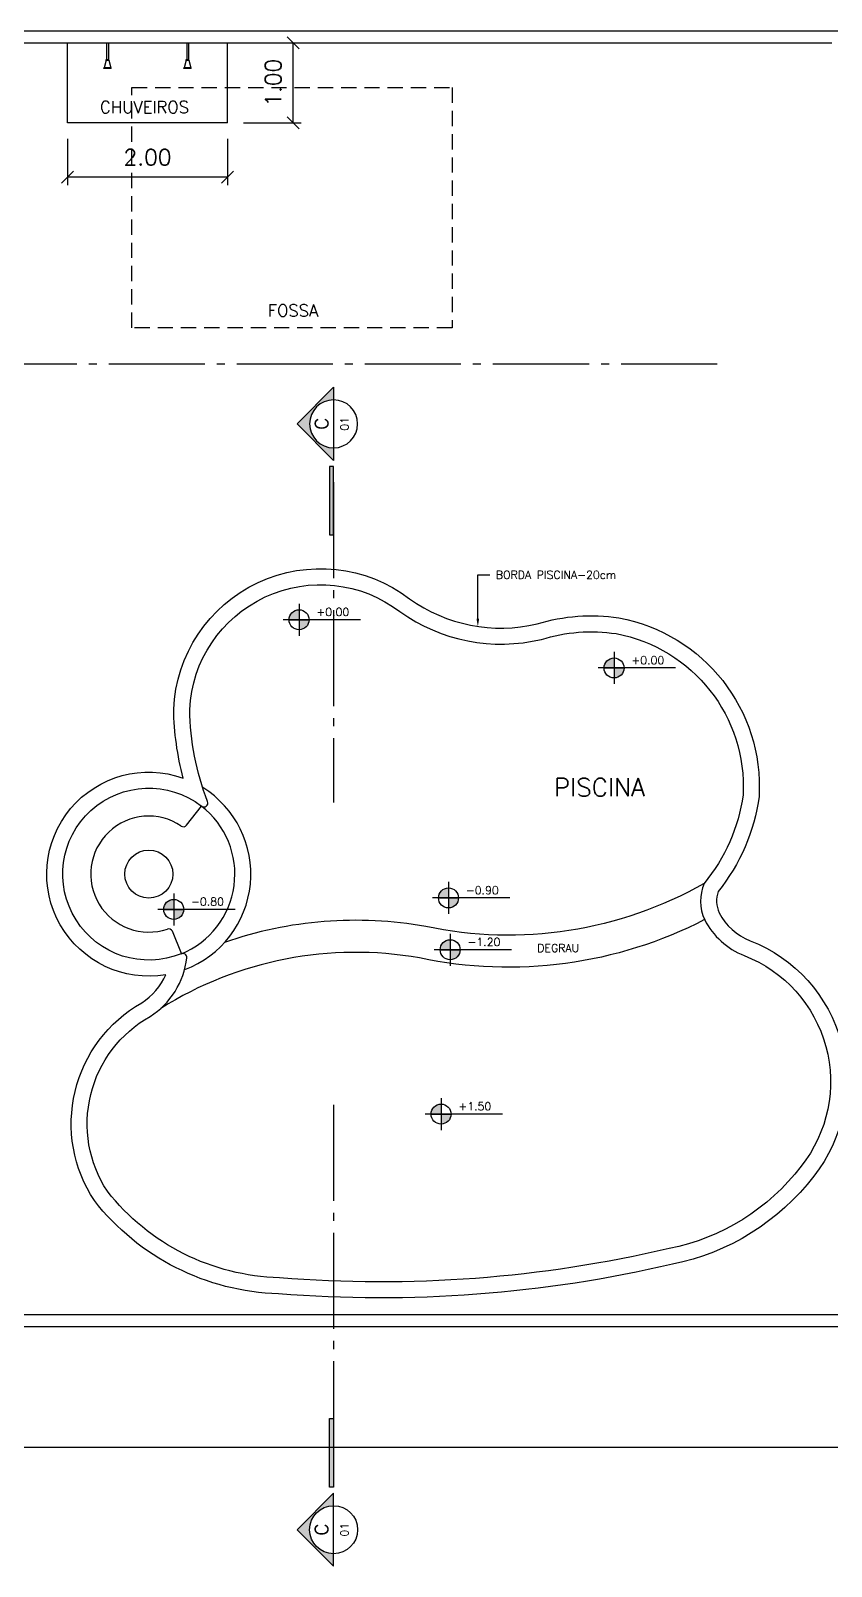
# Model space of a CAD drawing. Header units: millimetres. Extents: x 45003 to 46969, y 6653 to 6979.
# Drawn here: x 45034.36 to 45044.36, y 6702.42 to 6721.61 of the extents above; entities that cross this region are included whole.
import ezdxf
from ezdxf import colors
from ezdxf.entities.mleader import LeaderData, LeaderLine
from ezdxf.enums import TextEntityAlignment as Align
from ezdxf.math import Vec2, Vec3

# ---------------------------------------------------------------- set-up
doc = ezdxf.new("R2010")
doc.units = ezdxf.units.MM
doc.linetypes.add('ACAD_ISO04W100', pattern=[30, 24, -3, 0, -3])
doc.linetypes.add('HIDDEN', pattern=[9.525, 6.35, -3.175])
for name, color, linetype in [('ARQ-ALVENARIA', 4, 'Continuous'), ('ARQ-COTAS', 30, 'Continuous'), ('ARQ-EIXOS', 2, 'ACAD_ISO04W100'), ('ARQ-HACHURA', 253, 'Continuous'), ('ARQ-PENA-01', 1, 'Continuous'), ('ARQ-PENA-FINA-CINZA', 8, 'Continuous'), ('ARQ-PISCINA', 3, 'Continuous'), ('ARQ-PROJ-01', 1, 'HIDDEN'), ('ARQ-PÇ-HIDROSSAN', 7, 'Continuous'), ('ARQ-SÍMBOLOS', 2, 'Continuous'), ('ARQ-TEXTO2', 2, 'Continuous'), ('ARQ-TEXTO3', 3, 'Continuous'), ('ARQ-TEXTO4', 4, 'Continuous')]:
    doc.layers.add(name, color=color, linetype=linetype)
doc.styles.add('ARIAL', font='ARIALN.TTF', dxfattribs={"height": 0.18})
doc.styles.add('ROMANS', font='romans.shx')
doc.styles.add('Romans_Anot', font='romans.shx')
doc.dimstyles.new('Escala 1-100', dxfattribs={"dimtxt": 0.2, "dimasz": 0.15, "dimexe": 0.1, "dimexo": 0.2, "dimgap": 0.15, "dimtad": 1, "dimzin": 4, "dimdsep": 46, "dimtxsty": 'Romans_Anot', "dimblk": 'OBLIQUE', "dimcen": 0.25, "dimclrd": 256, "dimclre": 256, "dimclrt": 2, "dimadec": 0, "dimazin": 0, "dimtfac": 1, "dimtix": 1, "dimtmove": 2, "dimatfit": 3, "dimfxl": 0, "dimlwd": -1, "dimlwe": -1, "dimarcsym": 0})

# ---------------------------------------------------------------- blocks, each defined once
blk = doc.blocks.new('chuv-01-planta')
for p, q in [((-0.322, -0.047), (-0.322, 0.047)), ((-0.322, 0.047), (-0.313, 0.047)), ((-0.313, -0.047), (-0.313, 0.047)), ((-0.217, 0.017), (-0.313, 0.043)), ((-0.217, 0.017), (-0.208, 0.017)), ((-0.217, 0.017), (-0.217, -0.017)), ((-0.208, 0.017), (-0.208, -0.017)), ((0, 0.011), (-0.208, 0.011)), ((0, 0.011), (0, -0.011)), ((-0.322, -0.047), (-0.313, -0.047)), ((-0.217, -0.017), (-0.313, -0.043)), ((-0.217, -0.017), (-0.208, -0.017)), ((0, -0.011), (-0.208, -0.011))]:
    blk.add_line(p, q)
blk = doc.blocks.new('Nível_Planta')
at = {"layer": 'ARQ-SÍMBOLOS', "ltscale": 0.1}
h = blk.add_hatch(color=1, dxfattribs=at)
h.dxf.hatch_style = 1
h.paths.add_polyline_path([(-0.25, 0), (0, 0), (0, 0.25, 0.414214)])
h.paths.add_polyline_path([(0.25, 0), (0, 0), (0, -0.25, 0.414214)])
at = {"layer": 'ARQ-SÍMBOLOS', "color": 1}
for p, q in [((0, 0.4), (0, -0.4)), ((1.535, 0), (-0.4, 0))]:
    blk.add_line(p, q, dxfattribs=at)
at = {"layer": 'ARQ-SÍMBOLOS', "color": 1, "ltscale": 0.1}
blk.add_line((-0.25, 0), (0.25, 0), dxfattribs=at)
at = {"layer": 'ARQ-SÍMBOLOS', "color": 1}
blk.add_circle((0, 0), 0.25, dxfattribs=at)
at = {"layer": 'ARQ-TEXTO2', "style": 'ROMANS'}
blk.add_attdef('NIVEL-ACABADO', text='', height=0.2, dxfattribs=at).set_placement((0.432, 0.034), align=Align.BOTTOM_LEFT)
blk = doc.blocks.new('Símbolo_Corte')
at = {"layer": 'ARQ-SÍMBOLOS'}
h = blk.add_hatch(color=256, dxfattribs=at)
h.dxf.hatch_style = 1
h.paths.add_polyline_path([(0, 0.915), (-0.915, 0), (-0.6, 0, -1), (0.6, 0), (0.915, 0)])
at = {"layer": 'ARQ-SÍMBOLOS', "ltscale": 0.1}
blk.add_hatch(color=256, dxfattribs=at).paths.add_polyline_path([(1.063, 0.1), (2.775, 0.1), (2.775, 0), (1.063, 0)])
at = {"layer": 'ARQ-SÍMBOLOS'}
for p, q in [((-0.915, 0), (-0.6, 0)), ((0.6, 0), (0.915, 0))]:
    blk.add_line(p, q, dxfattribs=at)
at = {"layer": 'ARQ-SÍMBOLOS', "color": 4}
blk.add_line((-0.6, 0), (0.6, 0), dxfattribs=at)
at = {"layer": 'ARQ-SÍMBOLOS'}
blk.add_lwpolyline([(-0.915, 0), (0, 0.915), (0.915, 0)], dxfattribs=at)
blk.add_lwpolyline([(1.063, 0.1), (2.775, 0.1), (2.775, 0), (1.063, 0)], close=True, dxfattribs=at)
blk.add_circle((0, 0), 0.6, dxfattribs=at)
at = {"layer": 'ARQ-TEXTO2', "style": 'ROMANS'}
blk.add_attdef('NUMERO-FOLHA', text='', height=0.2, dxfattribs=at).set_placement((0, -0.271), align=Align.MIDDLE_CENTER)
at = {"layer": 'ARQ-TEXTO4', "style": 'ARIAL'}
blk.add_attdef('NUMERO-DESENHO-NA-FOLHA', text='', height=0.35, dxfattribs=at).set_placement((0, 0.301), align=Align.MIDDLE_CENTER)
blk = doc.blocks.new('_Oblique')
at = {"color": 0, "linetype": 'ByBlock', "lineweight": -2}
blk.add_line((-0.5, -0.5), (0.5, 0.5), dxfattribs=at)
blk = doc.blocks.new('*D202')
at = {"layer": 'ARQ-COTAS', "transparency": 16777216}
for p, q in [((45034.816, 6720.259), (45034.816, 6719.678)), ((45036.816, 6720.259), (45036.816, 6719.678)), ((45036.816, 6719.778), (45034.816, 6719.778))]:
    blk.add_line(p, q, dxfattribs=at)
at = {"layer": 'Defpoints', "color": 0, "transparency": 16777216}
for p in [(45034.816, 6720.459), (45036.816, 6720.459), (45034.816, 6719.778)]:
    blk.add_point(p, dxfattribs=at)
at = {"layer": 'ARQ-COTAS', "transparency": 16777216, "xscale": 0.15, "yscale": 0.15, "zscale": 0.15, "rotation": 180}
blk.add_blockref('_Oblique', (45034.816, 6719.778), dxfattribs=at)
at = {"layer": 'ARQ-COTAS', "transparency": 16777216, "xscale": 0.15, "yscale": 0.15, "zscale": 0.15}
blk.add_blockref('_Oblique', (45036.816, 6719.778), dxfattribs=at)
at = {"layer": 'ARQ-COTAS', "color": 2, "transparency": 16777216, "insert": (45035.816, 6720.028), "char_height": 0.2, "attachment_point": 5, "style": 'Romans_Anot'}
blk.add_mtext('2.00', dxfattribs=at)
blk = doc.blocks.new('*D203')
at = {"layer": 'ARQ-COTAS', "transparency": 16777216}
for p, q in [((45037.016, 6721.459), (45037.736, 6721.459)), ((45037.636, 6720.459), (45037.636, 6721.459)), ((45037.016, 6720.459), (45037.736, 6720.459))]:
    blk.add_line(p, q, dxfattribs=at)
at = {"layer": 'Defpoints', "color": 0, "transparency": 16777216}
for p in [(45036.816, 6721.459), (45037.636, 6721.459), (45036.816, 6720.459)]:
    blk.add_point(p, dxfattribs=at)
at = {"layer": 'ARQ-COTAS', "transparency": 16777216, "xscale": 0.15, "yscale": 0.15, "zscale": 0.15}
for p, rotation in [((45037.636, 6721.459), 90), ((45037.636, 6720.459), 270)]:
    blk.add_blockref('_Oblique', p, dxfattribs=dict(at, rotation=rotation))
at = {"layer": 'ARQ-COTAS', "color": 2, "transparency": 16777216, "insert": (45037.386, 6720.959), "char_height": 0.2, "attachment_point": 5, "rotation": 90, "style": 'Romans_Anot'}
blk.add_mtext('1.00', dxfattribs=at)

msp = doc.modelspace()

# ---------------------------------------------------------------- linework, layer by layer
at = {"layer": 'ARQ-ALVENARIA'}
for p, q in [((45026.866, 6721.609), (45046.966, 6721.609)), ((45031.516, 6721.459), (45044.366, 6721.459)), ((45089.366, 6705.559), (45027.016, 6705.559)), ((45089.516, 6705.409), (45026.866, 6705.409))]:
    msp.add_line(p, q, dxfattribs=at)
at = {"layer": 'ARQ-EIXOS', "ltscale": 0.05}
for p, q in [((45042.931, 6717.444), (45033.641, 6717.444)), ((45038.141, 6715.969), (45038.141, 6711.964)), ((45038.141, 6708.184), (45038.141, 6704.108))]:
    msp.add_line(p, q, dxfattribs=at)
at = {"layer": 'ARQ-HACHURA'}
for points in [[(45042.769, 6710.953, -0.184146), (45039.292, 6710.414, 0.128723), (45036.778, 6710.215, 0.128723)], [(45042.775, 6710.501, -0.173271), (45039.215, 6710.021, 0.186069), (45035.982, 6709.391, 0.186069)]]:
    msp.add_lwpolyline(points, format="xyb", dxfattribs=at)
at = {"layer": 'ARQ-PENA-01'}
for p, q in [((45036.304, 6711.681), (45036.489, 6711.919)), ((45036.242, 6710.075), (45036.127, 6710.354))]:
    msp.add_line(p, q, dxfattribs=at)
msp.add_circle((45035.832, 6711.069), 0.3, dxfattribs=at)
for centre, radius, start, end in [((45035.832, 6711.069), 1.275, 290.6678, 58.1411), ((45035.832, 6711.069), 1.075, 292.2199, 52.3053), ((45035.832, 6711.069), 0.725, 56.0044, 288.7272), ((45036.265, 6711.711), 0.05, 236.0044, 322.3053), ((45036.08, 6710.335), 0.05, 22.4263, 108.7272)]:
    msp.add_arc(centre, radius, start, end, dxfattribs=at)
at = {"layer": 'ARQ-PENA-FINA-CINZA'}
msp.add_line((45026.866, 6703.909), (45091.016, 6703.909), dxfattribs=at)
at = {"layer": 'ARQ-PISCINA'}
for points in [[(45036.045, 6709.812, -1.295515), (45036.262, 6712.269, -0.061041), (45036.143, 6713.129, -0.606375), (45039.088, 6714.51, 0.216048), (45040.685, 6714.196, -0.112834), (45041.703, 6714.272, -0.378043), (45043.455, 6712.039, -0.135424), (45042.944, 6710.851, 0.190197), (45042.956, 6710.586, 0.182944), (45043.343, 6710.237, -0.504391), (45044.139, 6707.296, -0.18271), (45042.374, 6706.194, -0.077652), (45037.453, 6705.824, -0.223113), (45035.152, 6706.988, -0.434742), (45035.744, 6709.46, 0.146746)], [(45036.307, 6710.023, 0.561738), (45036.238, 6710.074, -1.730561), (45036.489, 6711.919, 0.758205), (45036.566, 6711.977, -0.087561), (45036.343, 6713.126, -0.605825), (45038.969, 6714.349, 0.217307), (45040.738, 6714.003, -0.113226), (45041.67, 6714.074, -0.376396), (45043.256, 6712.058, -0.137973), (45042.769, 6710.953, 0.211033), (45042.776, 6710.499, 0.184313), (45043.27, 6710.051, -0.504734), (45043.981, 6707.419, -0.183197), (45042.332, 6706.389, -0.077787), (45037.464, 6706.024, -0.222839), (45035.314, 6707.105, -0.434244), (45035.847, 6709.289, 0.226552)]]:
    msp.add_lwpolyline(points, format="xyb", close=True, dxfattribs=at)
at = {"layer": 'ARQ-PROJ-01', "ltscale": 0.03}
msp.add_lwpolyline([(45035.62, 6720.898), (45039.62, 6720.898), (45039.62, 6717.898), (45035.62, 6717.898)], close=True, dxfattribs=at)
at = {"layer": 'ARQ-PÇ-HIDROSSAN'}
for p, q in [((45034.816, 6720.459), (45034.816, 6721.459)), ((45036.816, 6720.459), (45036.816, 6721.459)), ((45036.816, 6720.459), (45034.816, 6720.459))]:
    msp.add_line(p, q, dxfattribs=at)

# ---------------------------------------------------------------- block references
at = {"layer": 'ARQ-PÇ-HIDROSSAN', "rotation": 90.00000000000001}
for p in [(45035.316, 6721.459), (45036.316, 6721.459)]:
    msp.add_blockref('chuv-01-planta', p, dxfattribs=at)
at = {"layer": 'ARQ-SÍMBOLOS', "ltscale": 0.03}
ref = msp.add_blockref('Símbolo_Corte', (45038.141, 6716.696), dxfattribs=dict(at, xscale=-0.5, yscale=0.5, zscale=0.5, rotation=90))
ref.add_attrib('NUMERO-FOLHA', '01', dxfattribs={"layer": 'ARQ-TEXTO2', "ltscale": 0.03, "height": 0.1, "rotation": 90, "style": 'ROMANS'}).set_placement((45038.277, 6716.696), align=Align.MIDDLE_CENTER)
ref.add_attrib('NUMERO-DESENHO-NA-FOLHA', 'C', dxfattribs={"layer": 'ARQ-TEXTO4', "ltscale": 0.03, "height": 0.175, "rotation": 90, "style": 'ARIAL'}).set_placement((45037.991, 6716.696), align=Align.MIDDLE_CENTER)
at = {"layer": 'ARQ-SÍMBOLOS', "xscale": 0.5, "yscale": 0.5, "zscale": 0.5}
for p, values in [((45037.709, 6714.248), {'NIVEL-ACABADO': '+0.00'}), ((45041.644, 6713.645), {'NIVEL-ACABADO': '+0.00'}), ((45039.576, 6710.771), {'NIVEL-ACABADO': '-0.90'}), ((45036.143, 6710.628), {'NIVEL-ACABADO': '-0.80'}), ((45039.597, 6710.124), {'NIVEL-ACABADO': '-1.20'}), ((45039.483, 6708.07), {'NIVEL-ACABADO': '+1.50'})]:
    msp.add_blockref('Nível_Planta', p, dxfattribs=at).add_auto_attribs(values)
at = {"layer": 'ARQ-SÍMBOLOS', "ltscale": 0.03, "xscale": 0.5, "yscale": 0.5, "zscale": 0.5, "rotation": 90}
msp.add_blockref('Símbolo_Corte', (45038.141, 6702.876), dxfattribs=at).add_auto_attribs({'NUMERO-FOLHA': '01', 'NUMERO-DESENHO-NA-FOLHA': 'C'})

# ---------------------------------------------------------------- texts
at = {"layer": 'ARQ-TEXTO2', "insert": (45040.685, 6710.195), "char_height": 0.1, "attachment_point": 1, "style": 'ROMANS'}
msp.add_mtext('DEGRAU', dxfattribs=at)
at = {"layer": 'ARQ-TEXTO3', "attachment_point": 5, "style": 'ROMANS'}
for s, insert, char_height in [('CHUVEIROS', (45035.778, 6720.655), 0.15), ('FOSSA', (45037.634, 6718.112), 0.15), ('PISCINA', (45041.462, 6712.154), 0.225)]:
    msp.add_mtext(s, dxfattribs=dict(at, insert=insert, char_height=char_height))

# ---------------------------------------------------------------- dimensions: what is measured, and where the dimension line sits
at = {"layer": 'ARQ-COTAS'}
for p2, distance, picture, middle in [((45036.816, 6721.459), -0.819, '*D203', (45037.386, 6720.959)), ((45034.816, 6720.459), 0.682, '*D202', (45035.816, 6720.028))]:
    dim = msp.add_aligned_dim(p1=(45036.816, 6720.459), p2=p2, distance=distance, dimstyle='Escala 1-100', dxfattribs=at)
    dim.commit()
    dim.dimension.update_dxf_attribs({"geometry": picture, "text_midpoint": middle})

# ---------------------------------------------------------------- leaders
ml = msp.add_multileader_mtext('Standard', dxfattribs=at)
ml.set_content('BORDA PISCINA-20cm', color=2, style='Romans_Anot')
ml.set_leader_properties(color=256, linetype='ByLayer', lineweight=-1)
ml.build(insert=Vec2(0, 0))
ml.multileader.update_dxf_attribs({"dogleg_length": 0.3, "arrow_head_size": 0.1, "scale": 0.5})
ctx = ml.context
ctx.base_point, ctx.scale, ctx.char_height, ctx.arrow_head_size, ctx.landing_gap_size, ctx.plane_origin = Vec3(45040.092, 6714.809), 0.5, 0.1, 0.1, 0.075, Vec3(45039.942, 6714.161)
notes = []
notes.append((ctx, [(0, (1, 1, 0), (45039.942, 6714.809), (1, 0), 0.15, [(0, [(45039.942, 6714.161)], 0, [])])]))
ctx.mtext.insert, ctx.mtext.flow_direction = Vec3(45040.167, 6714.859), 5
for ctx, leaders in notes:
    for number, flags, end, landing, length, lines in leaders:
        leader = LeaderData()
        leader.index, (leader.has_last_leader_line, leader.has_dogleg_vector, leader.attachment_direction) = number, flags
        leader.last_leader_point, leader.dogleg_vector, leader.dogleg_length = Vec3(end), Vec3(landing), length
        for number, points, colour, breaks in lines:
            line = LeaderLine()
            line.index, line.vertices, line.color, line.breaks = number, Vec3.list(points), colors.encode_raw_color(colour), breaks
            leader.lines.append(line)
        ctx.leaders.append(leader)

doc.saveas('drawing.dxf')
